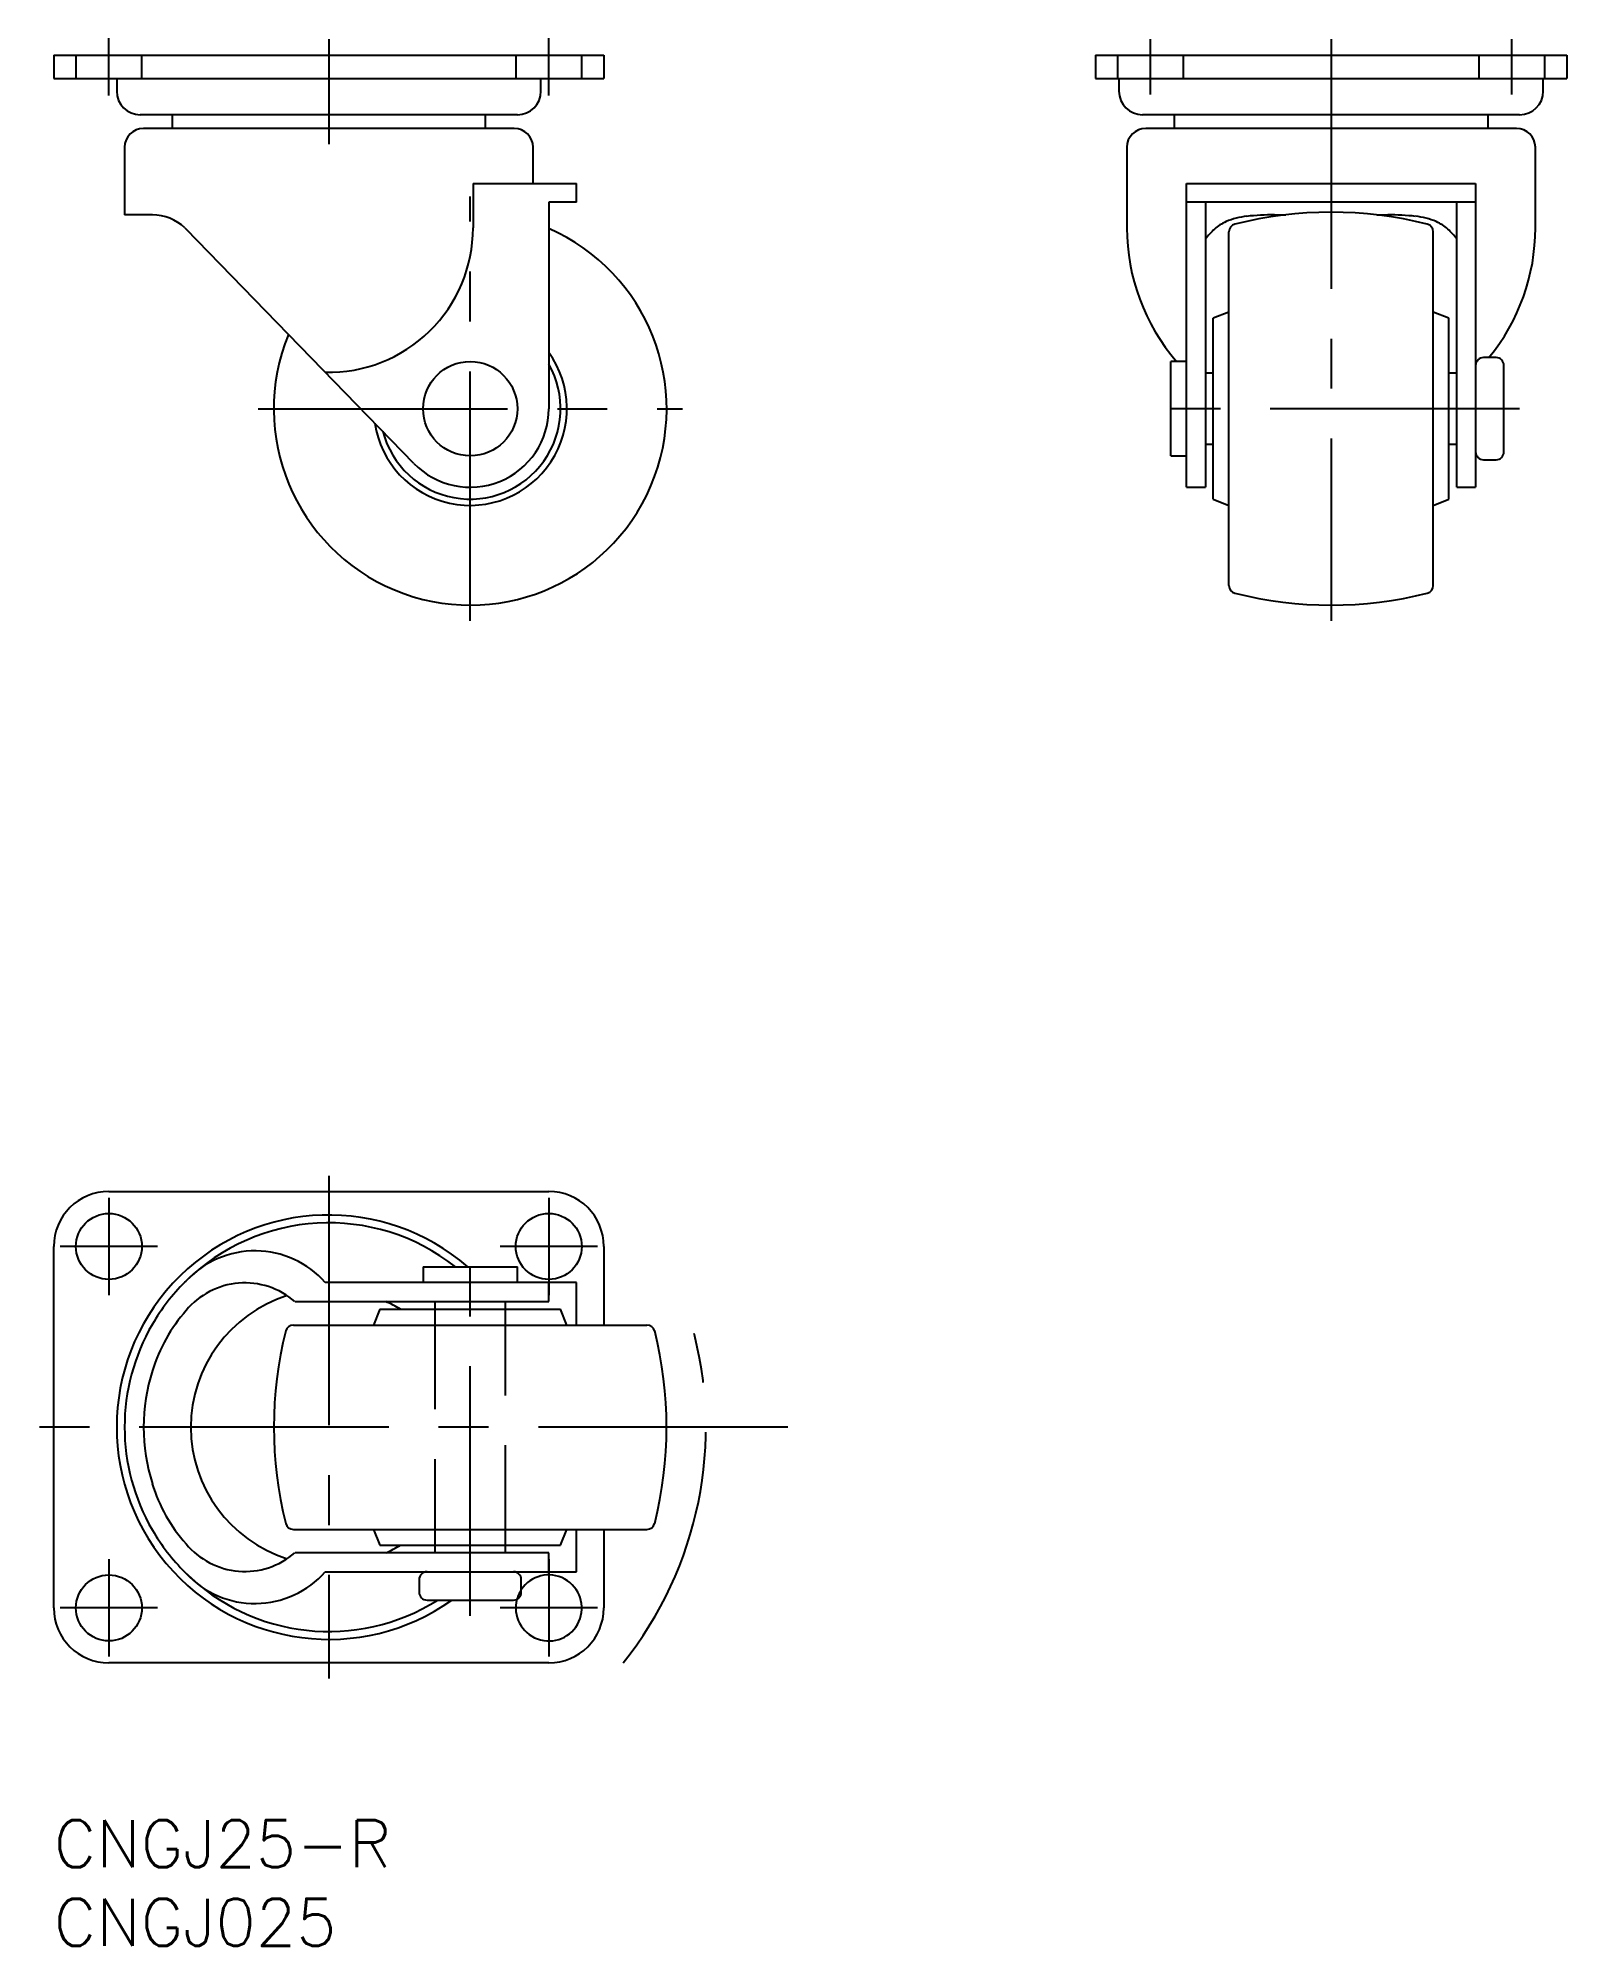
# Model space of a CAD drawing. Extents: x -1 to 96, y -8 to 113.
import ezdxf

# ---------------------------------------------------------------- set-up
doc = ezdxf.new("R2010")
doc.units = 0
doc.header["$LTSCALE"] = 0.5
for name, pattern in [('CENTER', [50.8, 31.75, -6.35, 6.35, -6.35]), ('DASHED', [19.05, 12.7, -6.35]), ('PHANTOM', [63.5, 31.75, -6.35, 6.35, -6.35, 6.35, -6.35])]:
    doc.linetypes.add(name, pattern=pattern)
for name, color, linetype in [('MSM_CENTER', 1, 'CENTER'), ('MSM_CONTINUOUS', 7, 'CONTINUOUS'), ('MSM_DASHED', 4, 'DASHED'), ('MSM_IMAGINARY', 6, 'PHANTOM'), ('MSM_PART_NUMBER', 7, 'CONTINUOUS')]:
    doc.layers.add(name, color=color, linetype=linetype)
doc.styles.get("Standard").update_dxf_attribs({"font": 'txt.shx', "height": 3, "bigfont": 'bigfont.shx'})

# ---------------------------------------------------------------- blocks, each defined once
blk = doc.blocks.new('*U22')
at = {"layer": 'MSM_PART_NUMBER'}
blk.add_text('CNGJ25-R', height=3, dxfattribs=at).set_placement((0, -3))
blk = doc.blocks.new('*U23')
at = {"layer": 'MSM_PART_NUMBER'}
blk.add_text('CNGJ025', height=3, dxfattribs=at).set_placement((0, -8))

msp = doc.modelspace()

# ---------------------------------------------------------------- linework, layer by layer
at = {"layer": 'MSM_CENTER'}
for p, q in [((3.5, 109.72), (3.5, 113.37)), ((17.5, 113.3), (17.5, 106.63)), ((31.5, 109.72), (31.5, 113.37)), ((69.79, 109.8), (69.79, 113.3)), ((81.29, 113.3), (81.29, 76.3)), ((92.79, 109.8), (92.79, 113.3)), ((26.5, 76.3), (26.5, 103.3)), ((13, 89.8), (40, 89.8)), ((93.29, 89.8), (70.09, 89.8)), ((17.5, 41), (17.5, 9)), ((3.5, 39.6), (3.5, 33.4)), ((31.5, 39.6), (31.5, 33.4)), ((6.6, 36.5), (0.4, 36.5)), ((34.6, 36.5), (28.4, 36.5)), ((26.5, 13), (26.5, 36.2)), ((46.71, 25), (-1, 25)), ((3.5, 16.6), (3.5, 10.4)), ((31.5, 16.6), (31.5, 10.4)), ((6.6, 13.5), (0.4, 13.5)), ((34.6, 13.5), (28.4, 13.5))]:
    msp.add_line(p, q, dxfattribs=at)
at = {"layer": 'MSM_CONTINUOUS'}
for p, q in [((0, 112.3), (0, 110.8)), ((0, 112.3), (35, 112.3)), ((35, 112.3), (35, 110.8)), ((66.29, 112.3), (96.29, 112.3)), ((66.29, 112.3), (66.29, 110.8)), ((96.29, 112.3), (96.29, 110.8)), ((0, 110.8), (35, 110.8)), ((4, 110.8), (4, 110)), ((31, 110), (31, 110.8)), ((66.29, 110.8), (96.29, 110.8)), ((67.79, 110.8), (67.79, 110)), ((94.79, 110), (94.79, 110.8)), ((29.5, 108.5), (5.5, 108.5)), ((7.52, 108.5), (7.52, 107.63)), ((27.48, 107.63), (27.48, 108.5)), ((93.29, 108.5), (69.29, 108.5)), ((71.31, 108.5), (71.31, 107.63)), ((91.28, 107.63), (91.28, 108.5)), ((29.3, 107.63), (5.7, 107.63)), ((93.09, 107.63), (69.49, 107.63)), ((4.5, 106.43), (4.5, 102.13)), ((30.5, 104.13), (30.5, 106.43)), ((68.29, 106.43), (68.29, 101.3)), ((94.29, 101.3), (94.29, 106.43)), ((26.68, 104.13), (33.27, 104.13)), ((26.68, 104.13), (26.68, 101.3)), ((33.27, 102.93), (33.27, 104.13)), ((72.09, 84.8), (72.09, 104.13)), ((72.09, 104.13), (90.49, 104.13)), ((90.49, 104.13), (90.49, 84.8)), ((6.27, 102.13), (4.5, 102.13)), ((31.5, 102.93), (31.5, 89.8)), ((33.27, 102.93), (31.5, 102.93)), ((90.49, 102.93), (72.09, 102.93)), ((73.29, 102.93), (73.29, 84.8)), ((77.69, 102.13), (78.4, 102.13)), ((84.19, 102.13), (84.89, 102.13)), ((89.29, 84.8), (89.29, 102.93)), ((8.34, 101.3), (8.42, 101.22)), ((22.92, 86.31), (8.42, 101.22)), ((74.79, 78.55), (74.79, 101.05)), ((87.79, 78.55), (87.79, 101.05)), ((74.79, 95.95), (73.79, 95.55)), ((88.79, 95.55), (87.79, 95.95)), ((73.79, 84.05), (73.79, 95.55)), ((88.79, 84.05), (88.79, 95.55)), ((71.09, 86.8), (71.09, 92.8)), ((72.09, 92.8), (71.09, 92.8)), ((91.79, 93.05), (90.99, 93.05)), ((92.29, 87.05), (92.29, 92.55)), ((73.79, 92.05), (73.29, 92.05)), ((89.29, 92.05), (88.79, 92.05)), ((73.29, 87.55), (73.79, 87.55)), ((88.79, 87.55), (89.29, 87.55)), ((71.09, 86.8), (72.09, 86.8)), ((90.99, 86.55), (91.79, 86.55)), ((72.09, 84.8), (73.29, 84.8)), ((73.79, 84.05), (74.79, 83.65)), ((87.79, 83.65), (88.79, 84.05)), ((89.29, 84.8), (90.49, 84.8)), ((3.5, 40), (31.5, 40)), ((0, 13.5), (0, 36.5)), ((35, 36.5), (35, 31.5)), ((23.5, 35.2), (23.5, 34.2)), ((23.5, 35.2), (29.5, 35.2)), ((29.5, 34.2), (29.5, 35.2)), ((8.34, 34.23), (8.42, 34.3)), ((33.27, 34.2), (17.27, 34.2)), ((31.5, 33), (31.5, 34.2)), ((33.27, 31.5), (33.27, 34.2)), ((15.35, 33), (31.5, 33)), ((24.25, 33), (24.25, 32.5)), ((28.75, 32.5), (28.75, 33)), ((20.75, 32.5), (20.35, 31.5)), ((20.75, 32.5), (32.25, 32.5)), ((32.65, 31.5), (32.25, 32.5)), ((15.25, 31.5), (37.75, 31.5)), ((15.25, 18.5), (37.75, 18.5)), ((20.35, 18.5), (20.75, 17.5)), ((32.25, 17.5), (32.65, 18.5)), ((33.27, 15.8), (33.27, 18.5)), ((35, 18.5), (35, 13.5)), ((31.5, 17), (15.35, 17)), ((20.75, 17.5), (32.25, 17.5)), ((24.25, 17.5), (24.25, 17)), ((28.75, 17), (28.75, 17.5)), ((31.5, 15.8), (31.5, 17)), ((17.27, 15.8), (33.27, 15.8)), ((8.42, 15.7), (8.34, 15.77)), ((23.25, 15.3), (23.25, 14.5)), ((29.75, 14.5), (29.75, 15.3)), ((23.75, 14), (29.25, 14)), ((31.5, 10), (3.5, 10))]:
    msp.add_line(p, q, dxfattribs=at)
for centre, radius in [((26.5, 89.8), 3), ((3.5, 36.5), 2.1), ((31.5, 36.5), 2.1), ((3.5, 13.5), 2.1)]:
    msp.add_circle(centre, radius, dxfattribs=at)
for centre, radius, start, end in [((5.5, 110), 1.5, 180, 270), ((29.5, 110), 1.5, 270, 0), ((69.29, 110), 1.5, 180, 270), ((93.29, 110), 1.5, 270, 0), ((5.7, 106.43), 1.2, 90, 180), ((29.3, 106.43), 1.2, 0, 90), ((69.49, 106.43), 1.2, 90, 180), ((93.09, 106.43), 1.2, 0, 90), ((6.27, 99.13), 3, 46.2751, 90), ((76.59, 96.74), 5.35, 97.2133, 111.7719), ((81.29, 77.3), 25, 75.8242, 104.1758), ((77.57, 87.26), 14.87, 89.5408, 96.4106), ((85.01, 87.26), 14.87, 83.5894, 90.4592), ((86, 96.74), 5.35, 68.2281, 82.7867), ((26.5, 89.8), 12.5, 157.7731, 66.4218), ((17.5, 101.3), 9.18, 268.5802, 0), ((81.29, 101.3), 13, 180, 220.8322), ((78.64, 96.36), 6.82, 134.4493, 141.6621), ((75.66, 99.27), 2.65, 113.4896, 132.494), ((75.29, 101.05), 0.5, 104.1758, 180), ((87.29, 101.05), 0.5, 0, 75.8242), ((86.93, 99.27), 2.65, 47.506, 66.5104), ((83.95, 96.36), 6.82, 38.3379, 45.5507), ((81.29, 101.3), 13, 320.6085, 0), ((26.5, 89.8), 6.15, 188.5858, 35.6091), ((26.5, 89.8), 5.75, 194.6026, 29.5923), ((90.99, 92.55), 0.5, 90, 180), ((91.79, 92.55), 0.5, 0, 90), ((26.5, 89.8), 5, 224.1949, 0), ((90.99, 87.05), 0.5, 180, 270), ((91.79, 87.05), 0.5, 270, 0), ((75.29, 78.55), 0.5, 180, 255.8242), ((81.29, 102.3), 25, 255.8242, 284.1758), ((87.29, 78.55), 0.5, 284.1758, 0), ((3.5, 36.5), 3.5, 90, 180), ((31.5, 36.5), 3.5, 0, 90), ((17.5, 25), 13.5, 49.0739, 305.4309), ((17.5, 25), 13, 51.6851, 134.7849), ((12.8, 30.26), 5.96, 41.3645, 137.3072), ((17.5, 25), 13, 134.7873, 149.7612), ((12.16, 29.32), 4.86, 49.1156, 140.3455), ((17.5, 25), 8.78, 107.6234, 252.3766), ((17.5, 25), 8.78, 58.6516, 65.6376), ((16.37, 25.44), 10.58, 138.6902, 162.6296), ((17.5, 25), 13, 149.7635, 210.2365), ((39, 25), 25, 165.8242, 194.1758), ((15.25, 31), 0.5, 90, 165.8242), ((37.75, 31), 0.5, 14.1758, 90), ((14, 25), 25, 345.8242, 14.1758), ((17.5, 25), 11.79, 162.2277, 197.7723), ((16.12, 24.42), 10.31, 197.0441, 221.636), ((17.51, 25.01), 13.01, 210.2438, 225.2078), ((15.25, 19), 0.5, 194.1758, 270), ((37.75, 19), 0.5, 270, 345.8242), ((12.16, 20.68), 4.86, 219.6545, 310.8844), ((17.5, 25), 8.78, 294.3624, 301.3484), ((12.8, 19.74), 5.96, 222.6928, 318.6355), ((23.75, 15.3), 0.5, 90, 180), ((29.25, 15.3), 0.5, 0, 90), ((17.5, 25), 13, 225.2151, 302.2042), ((31.5, 13.5), 2.1, 164.7306, 146.4427), ((3.5, 13.5), 3.5, 180, 270), ((23.75, 14.5), 0.5, 180, 270), ((29.25, 14.5), 0.5, 270, 0), ((31.5, 13.5), 3.5, 270, 0)]:
    msp.add_arc(centre, radius, start, end, dxfattribs=at)
at = {"layer": 'MSM_DASHED'}
for p, q in [((1.4, 112.3), (1.4, 110.8)), ((5.6, 110.8), (5.6, 112.3)), ((29.4, 112.3), (29.4, 110.8)), ((33.6, 110.8), (33.6, 112.3)), ((67.69, 112.3), (67.69, 110.8)), ((71.89, 110.8), (71.89, 112.3)), ((90.69, 112.3), (90.69, 110.8)), ((94.89, 110.8), (94.89, 112.3)), ((24.25, 32.5), (24.25, 17.5)), ((24.25, 32.5), (24.25, 17.5)), ((28.75, 17.5), (28.75, 32.5)), ((28.75, 17.5), (28.75, 32.5))]:
    msp.add_line(p, q, dxfattribs=at)
msp.add_arc((31.5, 13.5), 2.1, 146.4427, 164.7306, dxfattribs=at)
at = {"layer": 'MSM_IMAGINARY'}
msp.add_arc((17.5, 25), 24, 321.3178, 15.7139, dxfattribs=at)

# ---------------------------------------------------------------- block references
at = {"layer": 'MSM_CONTINUOUS'}
for name in ['*U22', '*U23']:
    msp.add_blockref(name, (0, 0), dxfattribs=at)

doc.saveas('drawing.dxf')
